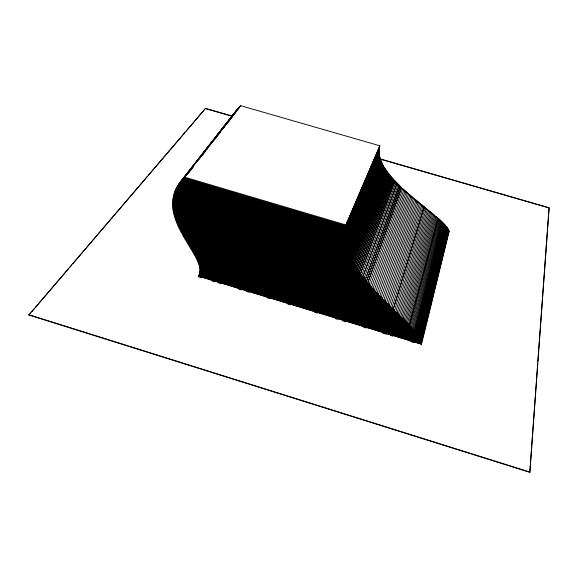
<?xml version="1.0" encoding="UTF-8"?>
<svg xmlns="http://www.w3.org/2000/svg" width="578" height="578" viewBox="0 0 578 578"><rect width="100%" height="100%" fill="white"/><g stroke="black" fill="none" stroke-linecap="round" stroke-linejoin="round"><path stroke-width="0.87" d="M380.338 158.928L549.1 207.74L529.831 472.327L28.9 315.01L205.522 108.361L232.349 116.12M529.831 472.327L537.728 363.519M537.858 361.72L549.1 207.74M173.949 198.059L172.743 200.378L347.631 252.644L382.939 165.944L383.142 165.156L381.415 164.651M173.407 196.527L173.516 195.639L346.236 247.174L381.523 161.818L346.02 248.049L173.407 196.527L174.513 195.104M174.946 192.944L173.74 195.248L345.586 246.524L381.068 160.713L345.586 246.524M378.258 156.92L379.984 157.418L379.782 158.213L344.611 241.972L175.055 191.455L175.163 190.559L177.381 187.72M344.401 240.47L379.717 156.335L344.401 240.47L175.611 190.198L175.719 189.309L179.115 184.881M377.766 154.752L379.5 155.251L379.298 156.046L344.242 238.974L176.225 188.955L176.333 188.06L180.22 183.082M178.667 184.693L176.897 187.713L344.148 237.479L379.132 154.969L379.334 154.174L377.607 153.676M183.862 177.764L177.742 185.581L177.634 186.477L344.12 235.997L379.219 153.105L344.12 235.997M344.141 234.516L379.154 152.036L344.141 234.516L178.429 185.256L178.537 184.36L238.895 107.342L238.765 108.151M237.298 109.849L237.421 109.04L179.397 183.139L179.288 184.035L344.228 233.05L379.146 150.981L344.228 233.05M180.206 182.829L180.314 181.933L344.596 230.709L379.182 149.933L344.38 231.59L180.206 182.829L240.585 105.673L379.898 145.801L345.211 227.255L183.356 179.252L183.472 178.356L239.711 106.504L239.588 107.313L233.519 115.073M181.196 181.629L181.304 180.733L344.806 229.256L379.284 148.886L344.596 230.138L181.196 181.629L182.294 180.22M184.526 237.464L184.418 238.324L381.01 297.721L413.516 197.929L411.782 197.423M186.593 240.939L186.477 241.792L385.093 301.861L417.128 200.927L415.394 200.421M186.13 131.213L205.522 108.361M187.958 243.201L187.843 244.053L389.377 305.054L389.131 305.885L188.522 245.166L188.638 244.313M189.967 246.495L189.851 247.348L393.329 308.955L393.083 309.786L424.165 206.649L421.572 205.891M190.624 247.572L190.509 248.417L394.615 310.234L394.377 311.058L191.152 249.479L191.267 248.634M193.11 251.733L192.994 252.579L399.6 315.176L399.355 316L193.579 253.583L193.695 252.738M194.815 254.703L194.699 255.548L401.724 318.377L401.97 317.56L194.15 254.573L194.266 253.728L400.8 316.376L400.554 317.199L430.726 211.96L428.999 211.454M198.232 276.732L200.465 272.513M200.255 272.686L199.179 275.02L420.668 342.617L448.542 229.712L448.311 230.427M420.582 340.962L448.261 229.184L420.365 341.836L199.41 274.42L200.501 272.079M236.048 111.576L236.171 110.766M238.129 108.187L235.246 112.522M240.462 106.489L240.585 105.673M344.871 228.693L379.435 147.852L344.871 228.693L182.243 180.437L182.352 179.541L345.08 227.811M344.596 230.138L344.806 229.256M345.832 224.95L345.615 225.832L184.534 178.082L184.649 177.186L345.832 224.95L379.898 145.801M344.38 231.59L344.596 230.709M344.148 237.479L379.334 154.174M344.242 238.974L379.5 155.251M344.611 241.972L379.984 157.418M344.878 243.483L380.302 158.517L344.878 243.483L174.563 192.712L174.664 191.824L345.095 242.608M345.203 245L380.664 159.607L345.203 245L174.123 193.977L174.231 193.088L345.42 244.126M420.929 343.375L421.181 342.588L199.02 274.788L198.897 275.605L420.929 343.375L448.788 230.225L448.564 230.94M421.145 344.127L421.398 343.339L198.702 275.366L198.586 276.176L421.145 344.127L449.005 230.723L448.774 231.438M421.319 344.864L449.178 231.207L448.954 231.923M346.02 248.049L346.236 247.174M346.721 248.706L173.241 196.917L173.133 197.806L346.504 249.58L382.022 162.924L379.421 162.172M347.255 250.238L173.017 198.203L172.916 199.092L347.038 251.112L382.564 164.036L379.963 163.285M420.025 341.042L447.943 228.65L420.025 341.042L199.612 273.806L199.728 272.989L420.278 340.254M420.668 342.617L448.102 231.301M347.631 252.644L383.142 165.156M348.483 253.316L172.728 200.783L172.62 201.664L348.267 254.183L383.763 166.269L382.029 165.77M199.894 272.534L419.216 339.416L447.199 227.544L419.433 338.542M200.031 271.205L418.241 337.718L418.494 336.923L200.147 270.388L199.771 273.177L419.635 340.24L447.589 228.1L447.358 228.823M349.163 254.855L172.656 202.076L172.555 202.957L348.946 255.729L384.428 167.389L381.827 166.558M349.676 257.268L385.129 168.509L349.676 257.268L172.526 204.258L172.634 203.369L349.892 256.401M350.449 258.814L385.866 169.636L350.449 258.814L172.555 205.551L172.656 204.67L350.665 257.947M418.747 338.578L446.78 226.973L418.747 338.578L199.981 271.877M379.638 146.819L345.211 227.255M351.489 259.493L172.721 205.97L172.62 206.852L351.265 260.353L386.639 170.756L384.912 170.25M352.342 261.032L172.836 207.264L172.728 208.152L352.125 261.899L387.448 171.876L383.994 170.878M417.692 336.851L417.945 336.049L200.154 269.702L200.039 270.518L417.692 336.851L445.826 225.788L445.602 226.511M418.241 337.718L446.317 226.388L446.093 227.111M353.245 262.578L172.988 208.564L172.887 209.446L353.028 263.445L388.286 173.003L386.552 172.497M417.106 335.963L445.306 225.182L417.106 335.963L200.017 269.818L200.133 268.994L417.359 335.168M354.184 264.124L173.183 209.865L173.075 210.746L353.96 264.984L389.16 174.123L386.566 173.371M355.159 265.663L173.414 211.165L173.313 212.047L354.935 266.53L390.063 175.25L388.337 174.744M346.504 249.58L382.022 162.924M415.82 334.142L444.157 223.917L415.82 334.142L199.858 268.373L199.974 267.549L416.073 333.34M416.485 335.059L416.738 334.257L200.067 268.279L199.952 269.102L416.485 335.059L444.749 224.553L444.518 225.283M382.564 164.036L347.038 251.112M356.171 267.209L173.689 212.466L173.581 213.34L355.947 268.069L390.995 176.369L388.394 175.611M357.211 268.748L173.992 213.759L173.891 214.64L356.987 269.608L391.956 177.489L390.222 176.984M383.763 166.269L348.267 254.183M415.372 332.408L199.844 266.798L199.728 267.621L415.12 333.21L443.536 223.267L443.312 223.997M384.428 167.389L348.946 255.729M358.288 270.28L174.339 215.052L174.231 215.934L358.064 271.14L392.939 178.602L391.212 178.103M359.393 271.812L174.708 216.345L174.607 217.22L359.169 272.671L393.95 179.722L392.216 179.216M414.375 332.256L414.628 331.454L199.677 266.032L199.562 266.863L414.375 332.256L442.878 222.609L441.159 222.104M414.628 331.454L442.878 222.609M386.639 170.756L351.265 260.353M360.528 273.343L175.12 217.631L175.011 218.506L360.311 274.196L394.984 180.827L393.257 180.329M387.448 171.876L352.125 261.899M413.602 331.288L413.855 330.479L199.482 265.251L199.359 266.082L413.602 331.288L442.192 221.93L440.465 221.425M388.286 173.003L353.028 263.445M361.467 275.72L361.691 274.868L175.553 218.918L175.445 219.792L361.467 275.72L396.046 181.94L394.312 181.434M389.16 174.123L353.96 264.984M362.883 276.385L176.015 220.204L175.907 221.071L362.659 277.238L397.122 183.045L394.521 182.287M412.793 330.298L413.039 329.496L199.251 264.464L199.128 265.288L412.793 330.298L441.476 221.244L439.742 220.731M390.063 175.25L354.935 266.53M363.873 278.755L364.097 277.902L176.507 221.475L176.398 222.349L363.873 278.755L398.213 184.144L396.486 183.645M390.995 176.369L355.947 268.069M411.941 329.301L412.193 328.492L198.984 263.647L198.868 264.478L411.941 329.301L440.732 220.543L440.508 221.273M391.956 177.489L356.987 269.608M365.332 279.405L177.02 222.747L176.911 223.621L365.101 280.258L399.326 185.242L395.012 183.985M392.939 178.602L358.064 271.14M366.582 280.908L177.562 224.018L177.453 224.885L366.358 281.761L400.453 186.333L398.726 185.827M393.95 179.722L359.169 272.671M411.059 328.282L411.312 327.473L198.695 262.824L198.572 263.655L411.059 328.282L439.952 219.828L438.218 219.315M394.984 180.827L360.311 274.196M367.861 282.404L178.118 225.276L178.01 226.143L367.63 283.256L401.602 187.424L399.868 186.918M410.149 327.249L410.394 326.44L198.37 261.986L198.247 262.817L410.149 327.249L439.15 219.098L437.416 218.592M395.836 182.713L396.046 181.94M368.923 284.737L369.147 283.892L178.696 226.533L178.588 227.4L368.923 284.737L402.758 188.5L401.031 188.002M397.122 183.045L362.659 277.238M370.223 286.218L370.455 285.373L179.296 227.775L179.187 228.642L370.223 286.218L403.928 189.577L402.194 189.071M409.195 326.194L438.312 218.354L409.195 326.194L197.9 261.964L198.016 261.126L409.448 325.385M398.004 184.917L398.213 184.144M399.326 185.242L365.101 280.258M371.546 287.692L371.777 286.847L179.91 229.018L179.801 229.885L371.546 287.692L405.106 190.646L403.372 190.148M408.465 324.316L197.633 260.259L197.517 261.09L408.22 325.125L437.452 217.603L435.725 217.097M400.453 186.333L366.358 281.761M372.875 289.152L373.106 288.306L180.538 230.254L180.43 231.113L372.875 289.152L406.291 191.708L404.564 191.21M401.602 187.424L367.63 283.256M407.208 324.041L407.454 323.232L197.228 259.37L197.105 260.201L407.208 324.041L436.563 216.837L434.829 216.331M374.219 290.604L374.45 289.766L181.181 231.475L181.073 232.342L374.219 290.604L407.483 192.77L405.756 192.264M402.548 189.273L402.758 188.5M375.563 292.049L375.801 291.211L181.832 232.688L181.723 233.555L375.563 292.049L408.682 193.818L406.955 193.312M403.711 190.35L403.928 189.577M406.168 322.943L406.413 322.127L196.787 258.467L196.672 259.305L406.168 322.943L435.653 216.056L435.429 216.793M404.889 191.412L405.106 190.646M376.921 293.487L377.152 292.641L182.496 233.902L182.388 234.762L376.921 293.487L409.889 194.858L408.155 194.353M406.074 192.474L406.291 191.708M405.099 321.823L405.344 321.014L196.332 257.55L196.217 258.388L405.099 321.823L434.714 215.262L432.98 214.756M378.279 294.91L378.518 294.065L183.168 235.101L183.06 235.961L378.279 294.91L411.095 195.891L409.369 195.386M407.273 193.529L407.483 192.77M404 320.696L404.246 319.88L195.848 256.618L195.732 257.456L404 320.696L433.746 214.452L432.019 213.947M408.473 194.584L408.682 193.818M381.01 297.721L381.242 296.882L183.739 237.146L183.847 236.286L379.876 295.481L379.645 296.319L412.302 196.917L410.582 196.412M409.672 195.617L409.889 194.858M410.879 196.65L411.095 195.891M382.376 299.115L382.607 298.277L185.213 238.635L185.105 239.494L382.376 299.115L414.722 198.94L412.995 198.435M412.092 197.676L412.302 196.917M402.873 319.54L403.126 318.724L195.342 255.671L195.227 256.509L402.873 319.54L432.763 213.636L432.539 214.38M413.299 198.695L413.516 197.929M385.093 301.861L385.331 301.022L185.791 240.65L185.899 239.791L383.973 299.657L383.734 300.495L415.929 199.937L414.195 199.432M414.505 199.699L414.722 198.94M401.724 318.377L431.752 212.805L430.032 212.299M415.705 200.696L415.929 199.937M416.911 201.686L417.128 200.927M418.104 202.661L418.32 201.903L416.594 201.404M399.355 316L429.678 211.107L427.944 210.602M419.288 203.629L419.505 202.878L416.044 201.859M420.466 204.59L420.69 203.832L418.956 203.326M421.637 205.537L421.861 204.785L420.127 204.272M422.8 206.469L423.017 205.717L421.29 205.212M426.875 209.735L428.609 210.24L398.141 314.786L398.387 313.962L192.395 251.56L192.51 250.715L397.151 312.734L396.905 313.558L427.518 209.359L425.791 208.853M425.076 208.311L425.3 207.56L423.566 207.054M424.685 207.957L426.42 208.463L395.648 312.315L191.78 250.527L191.896 249.682L395.894 311.491M426.196 209.214L426.42 208.463M427.301 210.103L427.518 209.359M428.385 210.984L428.609 210.24M394.377 311.058L425.3 207.56M429.454 211.851L429.678 211.107M430.502 212.704L430.726 211.96M393.329 308.955L424.165 206.649M431.535 213.549L431.752 212.805M433.522 215.197L433.746 214.452M434.49 215.999L434.714 215.262M423.017 205.717L391.783 308.5L392.021 307.669L189.194 246.264L189.302 245.412L390.706 306.369L390.461 307.2L421.861 204.785M436.339 217.574L436.563 216.837M437.228 218.34L437.452 217.603M438.926 219.835L439.15 219.098M439.728 220.558L439.952 219.828M441.252 221.974L441.476 221.244M389.131 305.885L420.69 203.832M441.968 222.66L442.192 221.93M419.505 202.878L387.795 304.555L388.033 303.725L187.164 242.926L187.272 242.074L386.689 302.381L386.451 303.212L418.32 201.903M419.635 340.24L419.895 339.445L200.754 272.621M199.41 274.42L200.378 272.895M176.225 188.955L177.338 187.532M175.611 190.198L176.716 188.782M175.055 191.455L176.167 190.032M184.974 176.341L213.361 140.086M214.474 138.662L227.833 121.597M228.946 120.173L235.629 111.641M178.429 185.256L180.09 183.125M186.123 175.474L191.108 169.101M191.723 168.249L193.327 166.262M198.846 159.066L203.853 152.802M204.359 152.014L206.071 149.962M210.977 143.546L218.26 134.371M218.874 133.54L220.478 131.538M223.115 128.034L233.223 115.239M181.492 181.543L182.59 180.134M191.896 168.155L193.009 166.731M206.346 149.666L207.459 148.25M208.571 146.826L209.684 145.403M220.803 131.184L221.909 129.761M223.021 128.345L224.134 126.922M229.444 120.21L230.543 118.793M186.116 175.726L189.974 170.792M191.072 169.383L192.178 167.967M198.24 160.214L202.654 154.572M209.814 145.403L214.778 139.052M221.945 129.884L225.254 125.65M226.352 124.241L227.457 122.832M228.563 121.423L229.661 120.007M187.857 173.834L191.181 169.578M192.286 168.162L193.399 166.739M201.151 156.819L205.58 151.147M206.686 149.731L207.791 148.308M214.438 139.804L220.529 132.008M227.725 122.789L232.71 116.409M233.815 114.993L234.921 113.577M28.9 315.01L30.663 312.951M31.833 311.578L34.181 308.833M35.352 307.467L68.211 269.059M69.967 267L71.73 264.948M72.9 263.575L147.412 176.478M148.582 175.105L184.96 132.586M377.788 156.624L379.515 157.129M205.493 108.585L230.651 115.86M379.862 159.022L548.154 207.704M379.219 162.967L381.82 163.719M381.213 165.438L382.939 165.944M382.925 171.406L384.652 171.912M183.472 178.356L345.427 226.374M179.397 183.139L344.445 232.168M178.537 184.36L344.358 233.642M177.742 185.581L344.329 235.116M177.005 186.817L344.365 236.604M176.333 188.06L344.459 238.093M175.719 189.309L344.611 239.595M175.163 190.559L344.828 241.098M173.841 194.36L345.796 245.65M172.851 199.489L347.848 251.777M200.096 271.06L418.999 337.776M200.017 271.718L419.469 338.621M199.533 273.604L420.618 341.049M199.294 274.203L420.921 341.829M198.348 275.923L421.579 344.076M199.092 276.999L201.679 277.787M212.01 280.944L214.597 281.732M218.043 282.786L220.623 283.574M238.714 289.094L241.301 289.889M246.466 291.464L249.053 292.251M267.137 297.778L269.724 298.566M287.815 304.093L290.394 304.881M314.511 312.243L317.098 313.03M335.189 318.557L337.769 319.345M342.942 320.927L345.521 321.715M363.613 327.235L366.192 328.029M382.564 333.022L386.87 334.344M390.316 335.392L392.895 336.179M410.987 341.706L413.566 342.494M28.907 314.728L529.947 472.067"/></g></svg>
